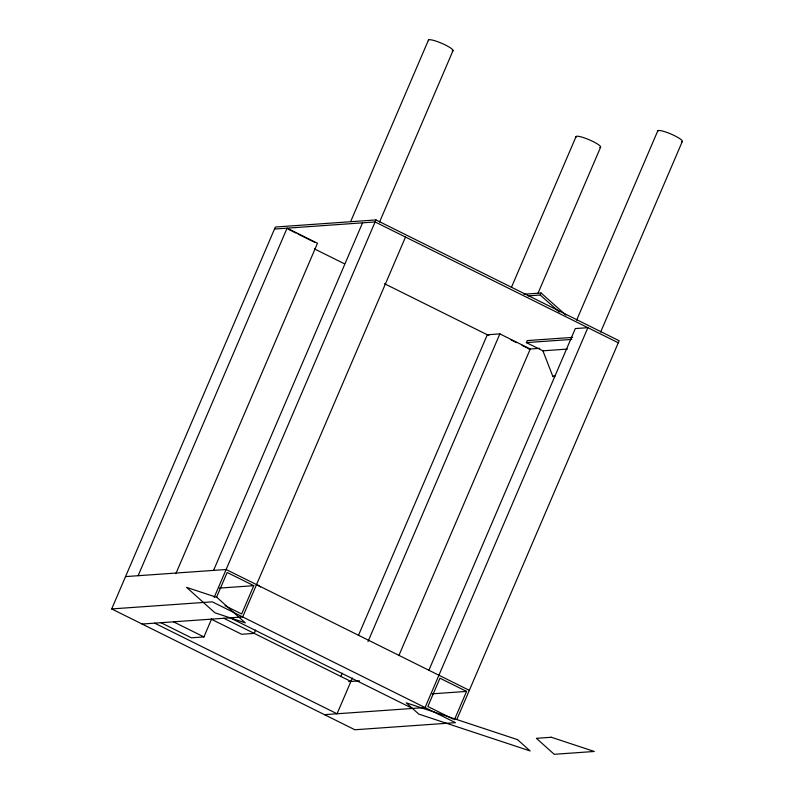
<?xml version="1.0" encoding="UTF-8"?>
<svg xmlns="http://www.w3.org/2000/svg" width="794" height="794" viewBox="0 0 794 794"><rect width="100%" height="100%" fill="white"/><g stroke="black" fill="none" stroke-linecap="round" stroke-linejoin="round"><path stroke-width="1.19" d="M111.686 608.929L212.286 601.842L455.468 722.669L354.878 729.765L111.686 608.929L275.369 227.024L375.969 219.938L619.151 340.765L456.907 719.324M138.116 575.71L287.081 228.166L317.481 243.262L175.841 573.725M350.7 221.496L428.492 39.998M213.566 570.39L362.53 222.846M214.191 597.376L375.969 219.938M216.504 597.366L227.173 572.474L253.772 585.684L241.644 613.98L225.02 605.713M379.562 222.022L452.977 50.727M160.944 622.704L191.344 637.81L203.919 636.927L211.561 619.082M405.496 237.059L242.676 616.938L142.086 624.034M255.648 630.029L254.219 633.374L241.644 634.267L211.244 619.161M340.775 676.637L342.244 673.213M358.362 635.607L487.298 334.78L499.873 333.887L530.263 348.993L398.886 655.526M511.415 287.398L576.087 136.518M352.377 678.026L337.053 713.776L154.661 623.151M367.999 641.562L499.873 333.887M537.856 293.591L600.582 147.257M527.96 295.894L540.228 295.021L541.091 293.006L565.864 315.069M567.442 349.082L542.907 350.819L526.382 342.601L527.246 340.586L572.643 337.381M576.623 320.2L657.819 130.752M428.8 670.424L575.313 328.567L587.888 327.684L425.068 707.563L324.478 714.66M600.631 332.071L682.314 141.491M454.436 719.711L466.564 691.415L439.965 678.205L427.837 706.491L453.324 719.156M274.506 229.049L375.105 221.953L618.288 342.79M523.921 294.217L541.091 293.006M526.382 342.601L571.769 339.405M528.735 349.102L539.771 348.328M542.907 350.819L552.733 376.148L555.185 375.969M125.541 576.603L226.141 569.506L469.323 690.343M219.422 588.106L253.772 585.684M348.626 681.609L359.563 680.835M432.214 693.837L466.564 691.415M288.192 229.158L295.954 233.019M298.167 234.121L314.791 242.378M510.959 339.852L516.497 342.601M522.045 345.35L527.583 348.109M314.484 248.909L344.467 263.807M384.445 283.676L488.826 335.534M552.733 376.148L554.45 377.001M230.111 617.831L412.493 708.456M223.819 618.268L350.908 681.441M173.519 621.821L203.919 636.927M540.228 295.021L559.343 312.042M657.849 131.417A13.389 2.283 23.2 0 1 671.545 134.285A13.389 2.283 23.2 0 1 681.51 141.779M576.116 137.173A13.389 2.283 23.2 0 1 589.813 140.042A13.389 2.283 23.2 0 1 599.778 147.545M428.522 40.653A13.389 2.283 23.2 0 1 442.218 43.521A13.389 2.283 23.2 0 1 452.183 51.024M257.177 584.791A11.156 1.896 23.2 0 1 260.412 586.974M551.334 737.259L536.397 738.311L554.222 754.3L594.299 751.471L551.334 737.259M216.941 597.416L186.56 587.361L214.916 612.799L245.296 622.853L216.941 597.416M517.539 739.641L406.191 702.799L418.795 714.104L530.144 750.945L517.539 739.641"/></g></svg>
